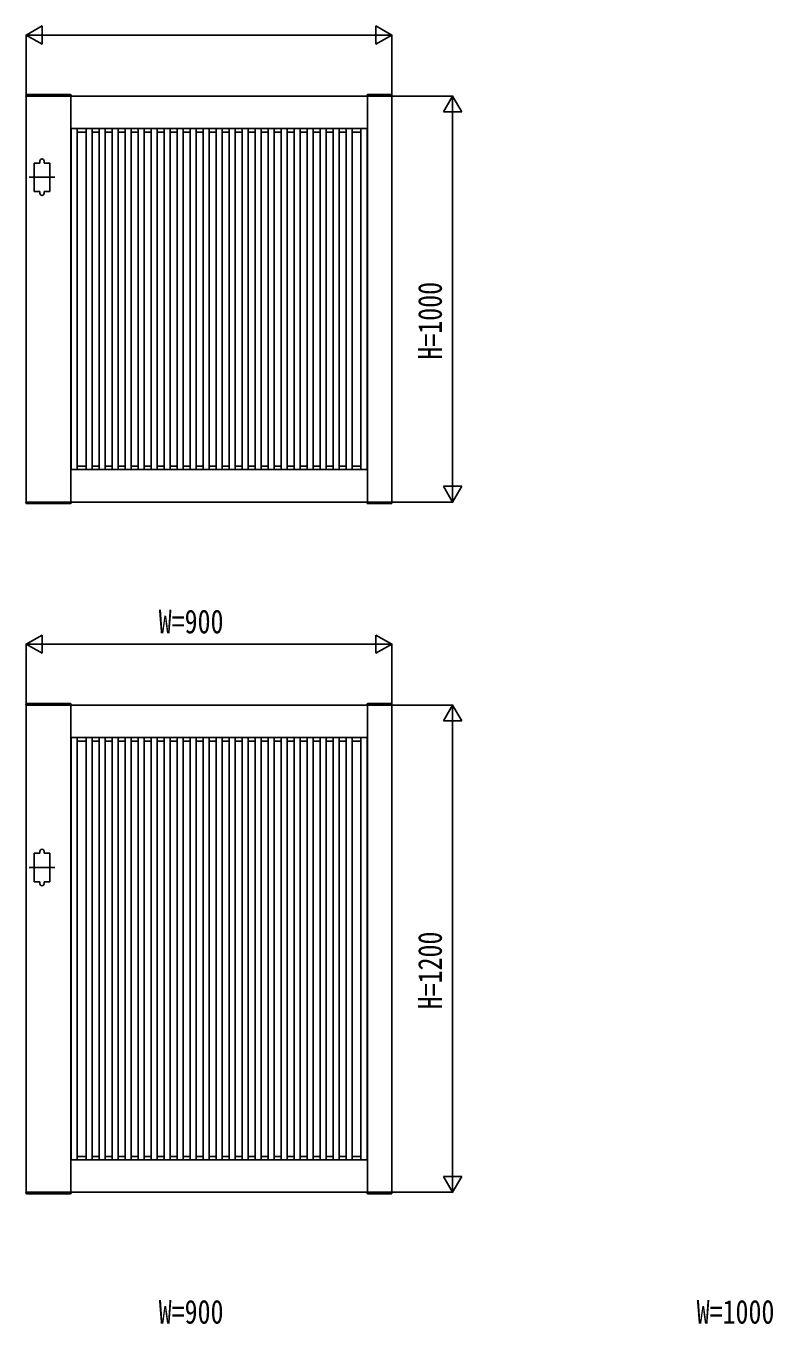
# Model space of a CAD drawing. Units: millimetres, scale not verified. Extents: x -8410 to 8410, y -5940 to 5940.
# Drawn here: x 590 to 2429, y 526 to 3722 of the extents above; entities that cross this region are included whole.
import ezdxf
from ezdxf.enums import TextEntityAlignment as Align

# ---------------------------------------------------------------- set-up
doc = ezdxf.new("R2010")
doc.units = ezdxf.units.MM
doc.header["$LTSCALE"] = 30
for name, color, linetype in [('0-2_YKK_11', 7, 'Continuous'), ('0-3_YKK_A1', 4, 'Continuous'), ('0-4_YKK_D', 6, 'Continuous')]:
    doc.layers.add(name, color=color, linetype=linetype)
doc.styles.add('ＭＳ ゴシック', font='')
doc.styles.get('ＭＳ ゴシック').set_extended_font_data('MS Gothic')

msp = doc.modelspace()

# ---------------------------------------------------------------- linework, layer by layer
at = {"layer": '0-2_YKK_11'}
for p, q in [((700.04, 2550), (700.04, 3550)), ((1430.04, 2550), (1430.04, 3550)), ((700.04, 3470), (1430.04, 3470)), ((700.04, 2630), (1430.04, 2630)), ((700.04, 850), (700.04, 2050)), ((1430.04, 850), (1430.04, 2050)), ((700.04, 1970), (1430.04, 1970)), ((700.04, 930), (1430.04, 930))]:
    msp.add_line(p, q, dxfattribs=at)
for points in [[(590.04, 3550), (590.04, 2550), (1490.04, 2550), (1490.04, 3550)], [(590.04, 2050), (590.04, 850), (1490.04, 850), (1490.04, 2050)]]:
    msp.add_lwpolyline(points, close=True, dxfattribs=at)
at = {"layer": '0-3_YKK_A1'}
for p, q in [((589.67, 3552.55), (589.54, 3550)), ((589.54, 3550), (700.54, 3550)), ((590.67, 3553.5), (699.41, 3553.5)), ((700.41, 3552.55), (700.54, 3550)), ((1429.67, 3552.55), (1429.54, 3550)), ((1490.54, 3550), (1429.54, 3550)), ((1489.41, 3553.5), (1430.67, 3553.5)), ((1490.41, 3552.55), (1490.54, 3550)), ((700.04, 3460.9), (700.84, 3460.9)), ((700.84, 3470), (700.84, 2630)), ((715.84, 3470), (715.84, 2630)), ((715.84, 3460.9), (737.54, 3460.9)), ((737.54, 3470), (737.54, 2630)), ((752.54, 3470), (752.54, 2630)), ((752.54, 3460.9), (769.54, 3460.9)), ((769.54, 3470), (769.54, 2630)), ((784.54, 3470), (784.54, 2630)), ((784.54, 3460.9), (801.54, 3460.9)), ((801.54, 3470), (801.54, 2630)), ((816.54, 3470), (816.54, 2630)), ((816.54, 3460.9), (833.54, 3460.9)), ((833.54, 3470), (833.54, 2630)), ((848.54, 3470), (848.54, 2630)), ((848.54, 3460.9), (865.54, 3460.9)), ((865.54, 3470), (865.54, 2630)), ((880.54, 3470), (880.54, 2630)), ((880.54, 3460.9), (897.54, 3460.9)), ((897.54, 3470), (897.54, 2630)), ((912.54, 3470), (912.54, 2630)), ((912.54, 3460.9), (929.54, 3460.9)), ((929.54, 3470), (929.54, 2630)), ((944.54, 3470), (944.54, 2630)), ((944.54, 3460.9), (961.54, 3460.9)), ((961.54, 3470), (961.54, 2630)), ((976.54, 3470), (976.54, 2630)), ((976.54, 3460.9), (993.54, 3460.9)), ((993.54, 3470), (993.54, 2630)), ((1008.54, 3470), (1008.54, 2630)), ((1008.54, 3460.9), (1025.54, 3460.9)), ((1025.54, 3470), (1025.54, 2630)), ((1040.54, 3470), (1040.54, 2630)), ((1040.54, 3460.9), (1057.54, 3460.9)), ((1057.54, 3470), (1057.54, 2630)), ((1072.54, 3470), (1072.54, 2630)), ((1072.54, 3460.9), (1089.54, 3460.9)), ((1089.54, 3470), (1089.54, 2630)), ((1104.54, 3470), (1104.54, 2630)), ((1104.54, 3460.9), (1121.54, 3460.9)), ((1121.54, 3470), (1121.54, 2630)), ((1136.54, 3470), (1136.54, 2630)), ((1136.54, 3460.9), (1153.54, 3460.9)), ((1153.54, 3470), (1153.54, 2630)), ((1168.54, 3470), (1168.54, 2630)), ((1168.54, 3460.9), (1185.54, 3460.9)), ((1185.54, 3470), (1185.54, 2630)), ((1200.54, 3470), (1200.54, 2630)), ((1200.54, 3460.9), (1217.54, 3460.9)), ((1217.54, 3470), (1217.54, 2630)), ((1232.54, 3470), (1232.54, 2630)), ((1232.54, 3460.9), (1249.54, 3460.9)), ((1249.54, 3470), (1249.54, 2630)), ((1264.54, 3470), (1264.54, 2630)), ((1264.54, 3460.9), (1281.54, 3460.9)), ((1281.54, 3470), (1281.54, 2630)), ((1296.54, 3470), (1296.54, 2630)), ((1296.54, 3460.9), (1313.54, 3460.9)), ((1313.54, 3470), (1313.54, 2630)), ((1328.54, 3470), (1328.54, 2630)), ((1328.54, 3460.9), (1345.54, 3460.9)), ((1345.54, 3470), (1345.54, 2630)), ((1360.54, 3470), (1360.54, 2630)), ((1360.54, 3460.9), (1377.54, 3460.9)), ((1377.54, 3470), (1377.54, 2630)), ((1392.54, 3470), (1392.54, 2630)), ((1392.54, 3460.9), (1414.24, 3460.9)), ((1414.24, 3470), (1414.24, 2630)), ((1429.24, 3470), (1429.24, 2630)), ((1429.24, 3460.9), (1430.04, 3460.9)), ((624.04, 3385), (624.04, 3390)), ((634.04, 3385), (634.04, 3390)), ((660.54, 3350), (597.54, 3350)), ((624.04, 3315), (624.04, 3310)), ((634.04, 3315), (634.04, 3310)), ((700.04, 2638.5), (700.84, 2638.5)), ((715.84, 2638.5), (737.54, 2638.5)), ((752.54, 2638.5), (769.54, 2638.5)), ((784.54, 2638.5), (801.54, 2638.5)), ((816.54, 2638.5), (833.54, 2638.5)), ((848.54, 2638.5), (865.54, 2638.5)), ((880.54, 2638.5), (897.54, 2638.5)), ((912.54, 2638.5), (929.54, 2638.5)), ((944.54, 2638.5), (961.54, 2638.5)), ((976.54, 2638.5), (993.54, 2638.5)), ((1008.54, 2638.5), (1025.54, 2638.5)), ((1040.54, 2638.5), (1057.54, 2638.5)), ((1072.54, 2638.5), (1089.54, 2638.5)), ((1104.54, 2638.5), (1121.54, 2638.5)), ((1136.54, 2638.5), (1153.54, 2638.5)), ((1168.54, 2638.5), (1185.54, 2638.5)), ((1200.54, 2638.5), (1217.54, 2638.5)), ((1232.54, 2638.5), (1249.54, 2638.5)), ((1264.54, 2638.5), (1281.54, 2638.5)), ((1296.54, 2638.5), (1313.54, 2638.5)), ((1328.54, 2638.5), (1345.54, 2638.5)), ((1360.54, 2638.5), (1377.54, 2638.5)), ((1392.54, 2638.5), (1414.24, 2638.5)), ((1429.24, 2638.5), (1430.04, 2638.5)), ((589.54, 2550), (700.54, 2550)), ((589.67, 2547.45), (589.54, 2550)), ((590.67, 2546.5), (699.41, 2546.5)), ((700.41, 2547.45), (700.54, 2550)), ((1490.54, 2550), (1429.54, 2550)), ((1429.67, 2547.45), (1429.54, 2550)), ((1489.41, 2546.5), (1430.67, 2546.5)), ((1490.41, 2547.45), (1490.54, 2550)), ((589.67, 2052.55), (589.54, 2050)), ((589.54, 2050), (700.54, 2050)), ((590.67, 2053.5), (699.41, 2053.5)), ((700.41, 2052.55), (700.54, 2050)), ((1429.67, 2052.55), (1429.54, 2050)), ((1490.54, 2050), (1429.54, 2050)), ((1489.41, 2053.5), (1430.67, 2053.5)), ((1490.41, 2052.55), (1490.54, 2050)), ((700.04, 1960.9), (700.84, 1960.9)), ((700.84, 1970), (700.84, 930)), ((715.84, 1970), (715.84, 930)), ((715.84, 1960.9), (737.54, 1960.9)), ((737.54, 1970), (737.54, 930)), ((752.54, 1970), (752.54, 930)), ((752.54, 1960.9), (769.54, 1960.9)), ((769.54, 1970), (769.54, 930)), ((784.54, 1970), (784.54, 930)), ((784.54, 1960.9), (801.54, 1960.9)), ((801.54, 1970), (801.54, 930)), ((816.54, 1970), (816.54, 930)), ((816.54, 1960.9), (833.54, 1960.9)), ((833.54, 1970), (833.54, 930)), ((848.54, 1970), (848.54, 930)), ((848.54, 1960.9), (865.54, 1960.9)), ((865.54, 1970), (865.54, 930)), ((880.54, 1970), (880.54, 930)), ((880.54, 1960.9), (897.54, 1960.9)), ((897.54, 1970), (897.54, 930)), ((912.54, 1970), (912.54, 930)), ((912.54, 1960.9), (929.54, 1960.9)), ((929.54, 1970), (929.54, 930)), ((944.54, 1970), (944.54, 930)), ((944.54, 1960.9), (961.54, 1960.9)), ((961.54, 1970), (961.54, 930)), ((976.54, 1970), (976.54, 930)), ((976.54, 1960.9), (993.54, 1960.9)), ((993.54, 1970), (993.54, 930)), ((1008.54, 1970), (1008.54, 930)), ((1008.54, 1960.9), (1025.54, 1960.9)), ((1025.54, 1970), (1025.54, 930)), ((1040.54, 1970), (1040.54, 930)), ((1040.54, 1960.9), (1057.54, 1960.9)), ((1057.54, 1970), (1057.54, 930)), ((1072.54, 1970), (1072.54, 930)), ((1072.54, 1960.9), (1089.54, 1960.9)), ((1089.54, 1970), (1089.54, 930)), ((1104.54, 1970), (1104.54, 930)), ((1104.54, 1960.9), (1121.54, 1960.9)), ((1121.54, 1970), (1121.54, 930)), ((1136.54, 1970), (1136.54, 930)), ((1136.54, 1960.9), (1153.54, 1960.9)), ((1153.54, 1970), (1153.54, 930)), ((1168.54, 1970), (1168.54, 930)), ((1168.54, 1960.9), (1185.54, 1960.9)), ((1185.54, 1970), (1185.54, 930)), ((1200.54, 1970), (1200.54, 930)), ((1200.54, 1960.9), (1217.54, 1960.9)), ((1217.54, 1970), (1217.54, 930)), ((1232.54, 1970), (1232.54, 930)), ((1232.54, 1960.9), (1249.54, 1960.9)), ((1249.54, 1970), (1249.54, 930)), ((1264.54, 1970), (1264.54, 930)), ((1264.54, 1960.9), (1281.54, 1960.9)), ((1281.54, 1970), (1281.54, 930)), ((1296.54, 1970), (1296.54, 930)), ((1296.54, 1960.9), (1313.54, 1960.9)), ((1313.54, 1970), (1313.54, 930)), ((1328.54, 1970), (1328.54, 930)), ((1328.54, 1960.9), (1345.54, 1960.9)), ((1345.54, 1970), (1345.54, 930)), ((1360.54, 1970), (1360.54, 930)), ((1360.54, 1960.9), (1377.54, 1960.9)), ((1377.54, 1970), (1377.54, 930)), ((1392.54, 1970), (1392.54, 930)), ((1392.54, 1960.9), (1414.24, 1960.9)), ((1414.24, 1970), (1414.24, 930)), ((1429.24, 1970), (1429.24, 930)), ((1429.24, 1960.9), (1430.04, 1960.9)), ((624.04, 1685), (624.04, 1690)), ((634.04, 1685), (634.04, 1690)), ((660.54, 1650), (597.54, 1650)), ((624.04, 1615), (624.04, 1610)), ((634.04, 1615), (634.04, 1610)), ((700.04, 938.5), (700.84, 938.5)), ((715.84, 938.5), (737.54, 938.5)), ((752.54, 938.5), (769.54, 938.5)), ((784.54, 938.5), (801.54, 938.5)), ((816.54, 938.5), (833.54, 938.5)), ((848.54, 938.5), (865.54, 938.5)), ((880.54, 938.5), (897.54, 938.5)), ((912.54, 938.5), (929.54, 938.5)), ((944.54, 938.5), (961.54, 938.5)), ((976.54, 938.5), (993.54, 938.5)), ((1008.54, 938.5), (1025.54, 938.5)), ((1040.54, 938.5), (1057.54, 938.5)), ((1072.54, 938.5), (1089.54, 938.5)), ((1104.54, 938.5), (1121.54, 938.5)), ((1136.54, 938.5), (1153.54, 938.5)), ((1168.54, 938.5), (1185.54, 938.5)), ((1200.54, 938.5), (1217.54, 938.5)), ((1232.54, 938.5), (1249.54, 938.5)), ((1264.54, 938.5), (1281.54, 938.5)), ((1296.54, 938.5), (1313.54, 938.5)), ((1328.54, 938.5), (1345.54, 938.5)), ((1360.54, 938.5), (1377.54, 938.5)), ((1392.54, 938.5), (1414.24, 938.5)), ((1429.24, 938.5), (1430.04, 938.5)), ((589.54, 850), (700.54, 850)), ((589.67, 847.45), (589.54, 850)), ((590.67, 846.5), (699.41, 846.5)), ((700.41, 847.45), (700.54, 850)), ((1490.54, 850), (1429.54, 850)), ((1429.67, 847.45), (1429.54, 850)), ((1489.41, 846.5), (1430.67, 846.5)), ((1490.41, 847.45), (1490.54, 850))]:
    msp.add_line(p, q, dxfattribs=at)
for points in [[(624.04, 3385), (610.04, 3385), (610.04, 3315), (624.04, 3315)], [(634.04, 3315), (648.04, 3315), (648.04, 3385), (634.04, 3385)], [(624.04, 1685), (610.04, 1685), (610.04, 1615), (624.04, 1615)], [(634.04, 1615), (648.04, 1615), (648.04, 1685), (634.04, 1685)]]:
    msp.add_lwpolyline(points, dxfattribs=at)
for centre, radius, start, end in [((590.67, 3552.5), 1, 90, 177), ((699.41, 3552.5), 1, 3, 90), ((1430.67, 3552.5), 1, 90, 177), ((1489.41, 3552.5), 1, 3, 90), ((629.04, 3390), 5, 0, 180), ((629.04, 3310), 5, 180, 0), ((590.67, 2547.5), 1, 183, 270), ((699.41, 2547.5), 1, 270, 357), ((1430.67, 2547.5), 1, 183, 270), ((1489.41, 2547.5), 1, 270, 357), ((590.67, 2052.5), 1, 90, 177), ((699.41, 2052.5), 1, 3, 90), ((1430.67, 2052.5), 1, 90, 177), ((1489.41, 2052.5), 1, 3, 90), ((629.04, 1690), 5, 0, 180), ((629.04, 1610), 5, 180, 0), ((590.67, 847.5), 1, 183, 270), ((699.41, 847.5), 1, 270, 357), ((1430.67, 847.5), 1, 183, 270), ((1489.41, 847.5), 1, 270, 357)]:
    msp.add_arc(centre, radius, start, end, dxfattribs=at)
at = {"layer": '0-4_YKK_D'}
for p, q in [((590.04, 3700), (629.01, 3722.5)), ((629.01, 3677.5), (629.01, 3722.5)), ((1490.04, 3700), (1451.07, 3722.5)), ((1451.07, 3722.5), (1451.07, 3677.5)), ((590.04, 3552), (590.04, 3701)), ((590.04, 3700), (629.01, 3677.5)), ((590.04, 3700), (667.98, 3700)), ((635.04, 3700), (1445.04, 3700)), ((1490.04, 3700), (1412.1, 3700)), ((1490.04, 3700), (1451.07, 3677.5)), ((1490.04, 3552), (1490.04, 3701)), ((1492.04, 3550), (1641.04, 3550)), ((1640.04, 3550), (1617.54, 3511.03)), ((1640.04, 3550), (1662.54, 3511.03)), ((1640.04, 3550), (1640.04, 3472.06)), ((1617.54, 3511.03), (1662.54, 3511.03)), ((1640.04, 3505), (1640.04, 2595)), ((1640.04, 2550), (1640.04, 2627.94)), ((1640.04, 2550), (1617.54, 2588.97)), ((1662.54, 2588.97), (1617.54, 2588.97)), ((1640.04, 2550), (1662.54, 2588.97)), ((1492.04, 2550), (1641.04, 2550)), ((590.04, 2200), (629.01, 2222.5)), ((629.01, 2177.5), (629.01, 2222.5)), ((1490.04, 2200), (1451.07, 2222.5)), ((1451.07, 2222.5), (1451.07, 2177.5)), ((590.04, 2052), (590.04, 2201)), ((590.04, 2200), (629.01, 2177.5)), ((590.04, 2200), (667.98, 2200)), ((635.04, 2200), (1445.04, 2200)), ((1490.04, 2200), (1412.1, 2200)), ((1490.04, 2200), (1451.07, 2177.5)), ((1490.04, 2052), (1490.04, 2201)), ((1492.04, 2050), (1641.04, 2050)), ((1640.04, 2050), (1617.54, 2011.03)), ((1640.04, 2050), (1662.54, 2011.03)), ((1640.04, 2050), (1640.04, 1972.06)), ((1617.54, 2011.03), (1662.54, 2011.03)), ((1640.04, 2005), (1640.04, 895)), ((1640.04, 850), (1640.04, 927.94)), ((1640.04, 850), (1617.54, 888.97)), ((1662.54, 888.97), (1617.54, 888.97)), ((1640.04, 850), (1662.54, 888.97)), ((1492.04, 850), (1641.04, 850))]:
    msp.add_line(p, q, dxfattribs=at)

# ---------------------------------------------------------------- texts
at = {"layer": '0-4_YKK_D', "style": 'ＭＳ ゴシック', "width": 0.8}
for s, p in [('H=1000', (1631.04, 2900.67)), ('H=1200', (1631.04, 1300.67))]:
    msp.add_text(s, height=58.65, rotation=90, dxfattribs=at).set_placement(p, align=Align.BOTTOM_LEFT)
for s, p in [('W=900', (916.31, 2209)), ('W=900', (916.31, 509)), ('W=1000', (2240.71, 509))]:
    msp.add_text(s, height=58.65, dxfattribs=at).set_placement(p, align=Align.BOTTOM_LEFT)

doc.saveas('drawing.dxf')
